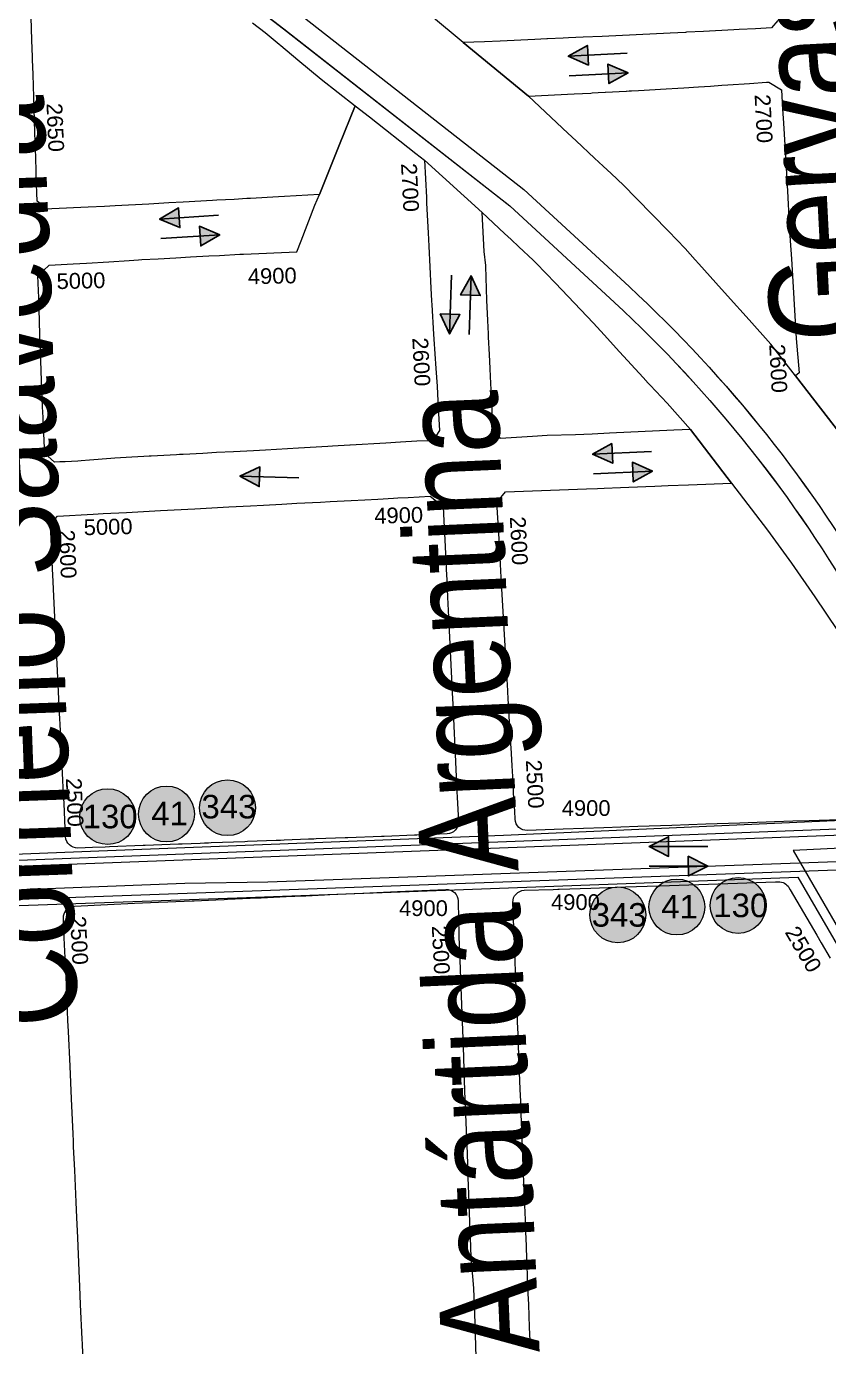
# Model space of a CAD drawing. Header units: millimetres. Extents: x 11558 to 23675, y 49449 to 61482.
# Drawn here: x 15711 to 15915.2, y 56111.9 to 56448 of the extents above; entities that cross this region are included whole.
import ezdxf

# ---------------------------------------------------------------- set-up
doc = ezdxf.new("R2010")
doc.units = ezdxf.units.MM
for name, color, linetype in [('0. plano base - nombres calles', 22, 'Continuous'), ('0. Plano Base - PLANO', 254, 'Continuous'), ('0. Plano base - sentido calles', 253, 'Continuous'), ('0. vias del tren', 252, 'VÍAS'), ('7. puesta en valor CC la lucila', 212, 'Continuous'), ('Linea 343 IDA', 55, 'Continuous'), ('Linea 343 REGRESO', 125, 'Continuous'), ('numeración', 7, 'Continuous')]:
    doc.layers.add(name, color=color, linetype=linetype)
for name, color, linetype, true_color in [('Linea 130 IDA', 7, 'Continuous', 0x26921c), ('Linea 130 REGRESO', 7, 'Continuous', 0x7a5c00), ('Linea 41 Munro', 7, 'Continuous', 0xa3a300), ('Linea 41 San Cristobal', 7, 'Continuous', 0xe67300), ('Linea 707 - ex333', 7, 'Continuous', 0xad002b)]:
    doc.layers.add(name, color=color, linetype=linetype, true_color=true_color)
doc.layers.get('7. puesta en valor CC la lucila').off()
doc.styles.get("Standard").update_dxf_attribs({"font": 'arial.ttf'})
doc.linetypes.add('VÍAS', pattern='A,0.15,[130,ltypeshp.shx,S=0.25,R=0,X=0,Y=0],0.15', length=0.3)

# ---------------------------------------------------------------- blocks, each defined once
blk = doc.blocks.new('MANZANAS')
at = {"layer": '0. Plano Base - PLANO', "color": 0, "linetype": 'VÍAS', "lineweight": 5, "ltscale": 4}
for points in [[(5633392.19, 6179345.26), (5633766.17, 6178972.83), (5633911.62, 6178827.98, 0.101414), (5634043.46, 6178741.38, 0.02134), (5634208.17, 6178683.79), (5634894.89, 6178561.57), (5635134.9, 6178519.11), (5635207, 6178505.64), (5635242.16, 6178496.03, -0.077062), (5635335.8, 6178454.16, 0.007448), (5635399.31, 6178414.39, -0.001689), (5635687.6, 6178238.47), (5636190.29, 6177920.23), (5636600.65, 6177660.36)], [(5633388.52, 6179341.14), (5633762.29, 6178968.93), (5633907.74, 6178824.08, 0.101414), (5634041.43, 6178736.27, 0.02138), (5634206.89, 6178678.43), (5634893.93, 6178556.15), (5635133.92, 6178513.7), (5635205.77, 6178500.27), (5635240.71, 6178490.73, -0.077062), (5635332.82, 6178449.54, 0.007448), (5635396.46, 6178409.69, -0.001689), (5635684.68, 6178233.8), (5636187.35, 6177915.58), (5636597.71, 6177655.71)]]:
    blk.add_lwpolyline(points, format="xyb", dxfattribs=at)
at = {"layer": '0. Plano Base - PLANO', "color": 0, "linetype": 'Continuous', "lineweight": 5}
for points in [[(5635244.59, 6178573.6), (5635244, 6178571.17), (5635240.45, 6178569.09), (5635236.9, 6178567), (5635235.69, 6178566.29), (5635229.02, 6178562.38), (5635225.31, 6178560.21), (5635225.11, 6178560.09), (5635221.72, 6178558.1), (5635214.26, 6178553.75), (5635206.76, 6178549.41), (5635202.56, 6178546.97), (5635199.34, 6178545.11), (5635198.12, 6178544.4), (5635194.69, 6178542.41), (5635194.5, 6178542.3), (5635191.9, 6178540.79), (5635184.28, 6178536.38), (5635180.78, 6178534.35), (5635176.03, 6178531.73), (5635155.5, 6178536.22)], [(5635126.16, 6178511.38), (5635130.15, 6178510.71), (5635134.68, 6178509.73), (5635135.21, 6178509.61), (5635140.76, 6178508.4), (5635148.26, 6178506.77), (5635159.08, 6178504.73), (5635160.1, 6178494.11), (5635161.41, 6178480.49), (5635153.78, 6178475.93), (5635152.45, 6178475.13), (5635146.3, 6178471.5), (5635145.49, 6178471.02), (5635142.74, 6178469.39), (5635138.93, 6178467.13), (5635138.02, 6178466.6), (5635131.55, 6178462.76), (5635128.44, 6178460.91), (5635124.06, 6178458.32), (5635116.6, 6178453.93), (5635114.26, 6178452.56), (5635110.69, 6178450.48), (5635102.65, 6178445.8), (5635101.69, 6178445.24), (5635098.42, 6178445.87), (5635095.29, 6178451.46), (5635094.78, 6178452.37), (5635092.98, 6178455.59), (5635091.12, 6178458.86), (5635088.42, 6178463.72), (5635086.89, 6178466.45), (5635082.68, 6178473.96), (5635080.78, 6178477.35), (5635080.57, 6178477.74), (5635080.45, 6178477.94), (5635078.39, 6178481.62), (5635074.14, 6178489.22)]]:
    blk.add_lwpolyline(points, dxfattribs=at)
for points in [[(5635290.7, 6178496.5), (5635290.23, 6178495.35), (5635280.97, 6178499.65), (5635273.22, 6178502.57), (5635265.46, 6178505.5), (5635261.35, 6178507.05), (5635255.3, 6178509.34), (5635254.01, 6178509.83), (5635250.39, 6178511.21), (5635244.57, 6178513.13), (5635233.55, 6178516.77), (5635233.36, 6178516.83), (5635228.97, 6178518.28), (5635224.83, 6178519.46), (5635222.21, 6178520.19), (5635219.28, 6178521), (5635213.11, 6178522.73), (5635210.33, 6178523.51), (5635197.13, 6178527.21), (5635207.16, 6178533.11), (5635210.82, 6178535.26), (5635211.11, 6178535.43), (5635212.44, 6178536.22), (5635213.96, 6178537.11), (5635214.04, 6178537.16), (5635218.55, 6178539.81), (5635218.67, 6178539.88), (5635219.28, 6178540.24), (5635219.78, 6178540.53), (5635221.28, 6178541.43), (5635227.34, 6178545.04), (5635229.91, 6178546.58), (5635231.2, 6178547.36), (5635234.42, 6178549.28), (5635237.02, 6178550.87), (5635239.5, 6178552.39), (5635240.81, 6178553.19), (5635245.51, 6178556.06), (5635249.22, 6178558.33), (5635249.74, 6178558.64), (5635253.54, 6178558.35), (5635256.01, 6178554.2), (5635257.86, 6178551.08), (5635262.17, 6178543.83), (5635266.75, 6178536.14), (5635271, 6178529.01), (5635273.24, 6178525.26), (5635275.57, 6178521.35), (5635285.99, 6178503.87)], [(5635134.21, 6178389.6), (5635132.99, 6178388.88), (5635129.73, 6178389.81), (5635129.13, 6178390.85), (5635129.05, 6178390.99), (5635125.4, 6178397.31), (5635125.2, 6178397.64), (5635123.81, 6178400.06), (5635120.53, 6178405.75), (5635117.98, 6178410.33), (5635117.16, 6178411.74), (5635116.91, 6178412.17), (5635116.57, 6178412.76), (5635116.26, 6178413.32), (5635111.58, 6178421.69), (5635110.14, 6178424.21), (5635107.34, 6178429.07), (5635108.7, 6178432.82), (5635113.91, 6178435.91), (5635116.84, 6178437.64), (5635121.76, 6178440.56), (5635126.2, 6178443.25), (5635128.24, 6178444.49), (5635128.95, 6178444.92), (5635132.53, 6178447.06), (5635136.44, 6178449.37), (5635139.66, 6178451.27), (5635143.66, 6178453.63), (5635145.98, 6178455), (5635150.49, 6178457.66), (5635150.89, 6178457.9), (5635151.27, 6178458.12), (5635163.07, 6178464.92), (5635162.75, 6178467.91), (5635161.69, 6178477.53), (5635161.41, 6178480.49), (5635160.1, 6178494.11), (5635159.08, 6178504.73), (5635163.62, 6178503.88), (5635168.71, 6178502.92), (5635173.28, 6178502.06), (5635178.38, 6178501.1), (5635181.11, 6178500.59), (5635185.93, 6178492.37), (5635186.66, 6178491.12), (5635190.51, 6178484.55), (5635192.21, 6178481.64), (5635194.87, 6178477.1), (5635197.64, 6178472.38), (5635199.22, 6178469.66), (5635199.78, 6178468.72), (5635203.6, 6178462.32), (5635204.26, 6178461.24), (5635208.15, 6178454.82), (5635210.51, 6178450.95), (5635212.43, 6178447.73), (5635212.56, 6178447.51), (5635216.23, 6178441.24), (5635215.96, 6178438.17), (5635212.41, 6178436.17), (5635208.82, 6178434.03), (5635205.62, 6178432.12), (5635197.8, 6178427.46), (5635197.74, 6178427.43), (5635193.93, 6178425.16), (5635192.92, 6178424.55), (5635186.51, 6178420.73), (5635179.22, 6178416.41), (5635176.6, 6178414.87), (5635172.23, 6178412.3), (5635168.49, 6178410.09), (5635165.49, 6178408.32), (5635161.15, 6178405.77), (5635160.36, 6178405.3), (5635159.73, 6178404.92), (5635154.18, 6178401.64), (5635153.71, 6178401.36), (5635152.56, 6178400.68), (5635149.91, 6178399.12), (5635146.14, 6178396.88), (5635145.32, 6178396.38), (5635140.66, 6178393.47), (5635138.87, 6178392.35), (5635138.18, 6178391.92), (5635135.37, 6178390.28)], [(5635237.99, 6178450.84), (5635230.97, 6178446.59), (5635227.98, 6178448.13), (5635224.87, 6178453.62), (5635221.45, 6178459.49), (5635220.42, 6178461.24), (5635218.63, 6178464.3), (5635216.41, 6178468.1), (5635216.11, 6178468.6), (5635215.96, 6178468.86), (5635214.24, 6178471.8), (5635211.63, 6178476.25), (5635207.4, 6178483.81), (5635207.33, 6178483.93), (5635205.32, 6178486.98), (5635200.28, 6178495.53), (5635207.82, 6178493.42), (5635210.02, 6178492.81), (5635212.6, 6178492.09), (5635217.39, 6178490.75), (5635218.45, 6178490.45), (5635225.19, 6178488.15), (5635229.45, 6178486.64), (5635238.39, 6178483.6), (5635242.22, 6178482.2), (5635247.68, 6178480.19), (5635256.02, 6178477.12), (5635257.84, 6178476.45), (5635258.5, 6178476.2), (5635264.42, 6178474.17), (5635272.81, 6178470.97), (5635269.13, 6178468.83), (5635255, 6178460.6), (5635251.15, 6178458.35), (5635247.5, 6178456.22), (5635241.17, 6178452.76)]]:
    blk.add_lwpolyline(points, close=True, dxfattribs=at)
at = {"layer": '0. Plano Base - PLANO', "color": 0}
for points in [[(5635176.03, 6178531.73), (5635197.13, 6178527.21)], [(5635200.28, 6178495.53), (5635181.11, 6178500.59)], [(5635290.23, 6178495.35), (5635320.74, 6178481.28)], [(5635288.4, 6178463.61), (5635272.81, 6178470.97)]]:
    blk.add_lwpolyline(points, dxfattribs=at)
at = {"layer": '0. Plano Base - PLANO', "color": 0, "linetype": 'Continuous', "lineweight": 5}
for points in [[(5635352.3, 6178400.27), (5635345.57, 6178396.47), (5635341.91, 6178394.41), (5635337.9, 6178392.15), (5635336.01, 6178391.09), (5635332.02, 6178388.83), (5635330.2, 6178387.81), (5635322.65, 6178383.55), (5635315.12, 6178379.31), (5635307.52, 6178375.02), (5635300, 6178370.78), (5635291.01, 6178365.71), (5635283.03, 6178361.21, -0.407446), (5635278.98, 6178362.29), (5635277.91, 6178364.09), (5635275.55, 6178368.06), (5635275.43, 6178368.27), (5635274.09, 6178370.52), (5635271.99, 6178374.05), (5635269.63, 6178378.01), (5635269.23, 6178378.68), (5635265.52, 6178384.92), (5635265.17, 6178385.51), (5635263.27, 6178388.71), (5635261.38, 6178391.89), (5635260.83, 6178392.82), (5635258.37, 6178396.95), (5635256.35, 6178400.34), (5635251.9, 6178407.83), (5635247.48, 6178415.27), (5635243.11, 6178422.61), (5635239.69, 6178428.36), (5635237.64, 6178431.79), (5635237.72, 6178432.14), (5635238.34, 6178435.12), (5635256.33, 6178445.36), (5635258.73, 6178446.72), (5635260.22, 6178447.57), (5635263.82, 6178449.62), (5635269.46, 6178452.83), (5635271.41, 6178453.95), (5635274.37, 6178455.63), (5635278.89, 6178458.2), (5635288.4, 6178463.61), (5635302.02, 6178457.18), (5635311.32, 6178452.54), (5635320.53, 6178447.74), (5635329.66, 6178442.77)], [(5635344.43, 6178244.73), (5635341.86, 6178249.23), (5635339, 6178254.25), (5635337.59, 6178256.73), (5635335.45, 6178260.47), (5635334.01, 6178262.99), (5635333.81, 6178263.35), (5635333.3, 6178264.24), (5635331.56, 6178267.28), (5635328.92, 6178271.91), (5635328.29, 6178273.02), (5635324.59, 6178279.51), (5635320.44, 6178286.78), (5635316.79, 6178293.18), (5635316.14, 6178294.33), (5635313.36, 6178299.19), (5635311.79, 6178301.95), (5635307.56, 6178309.36), (5635304.95, 6178313.94), (5635304.87, 6178314.08), (5635303.31, 6178316.81), (5635303.12, 6178317.14), (5635299.33, 6178323.8), (5635298.94, 6178324.46), (5635297.11, 6178327.68), (5635295.51, 6178330.49), (5635294.54, 6178332.18), (5635288.24, 6178343.23, -0.415881), (5635289.37, 6178347.33), (5635295.78, 6178350.93), (5635296.83, 6178351.52), (5635297.1, 6178351.68), (5635304.13, 6178355.63), (5635307.97, 6178357.8), (5635311.86, 6178359.99), (5635319.09, 6178364.06), (5635319.44, 6178364.25), (5635334.54, 6178372.75), (5635345.13, 6178378.72), (5635345.76, 6178379.07, -0.27532), (5635348.83, 6178378.99), (5635349.4, 6178378.63), (5635357.9, 6178373.28), (5635360.71, 6178371.51), (5635362.58, 6178370.33), (5635366.43, 6178367.91)], [(5635246.29, 6178186.99), (5635242.86, 6178192.93), (5635242.7, 6178193.21), (5635242.33, 6178193.84), (5635242.23, 6178194.01), (5635237.79, 6178201.69), (5635235.52, 6178205.63), (5635233.52, 6178209.09), (5635229.29, 6178216.41), (5635226.72, 6178220.87), (5635224.74, 6178224.29), (5635220.69, 6178231.3), (5635217.7, 6178236.47), (5635216.97, 6178237.74), (5635216.04, 6178239.35), (5635211.58, 6178247.08), (5635207.39, 6178254.32), (5635203.01, 6178261.91), (5635201.6, 6178264.34), (5635200.4, 6178266.43), (5635198.76, 6178269.26), (5635198.47, 6178269.76), (5635197.01, 6178272.3), (5635191.06, 6178282.59), (5635188.56, 6178286.91, -0.41402), (5635189.66, 6178291.01), (5635196.88, 6178295.19), (5635202.85, 6178298.65), (5635208.19, 6178301.73), (5635210.24, 6178302.91), (5635215.59, 6178305.99), (5635216.03, 6178306.24), (5635220.78, 6178308.99), (5635222.66, 6178310.07), (5635223.3, 6178310.44), (5635223.39, 6178310.5), (5635230.1, 6178314.37), (5635230.83, 6178314.79), (5635236.34, 6178317.98), (5635238.26, 6178319.08), (5635240.66, 6178320.47), (5635244.78, 6178322.85), (5635245.96, 6178323.53), (5635251.33, 6178326.64), (5635253.24, 6178327.74), (5635260.91, 6178332.17), (5635271.58, 6178338.33, -0.422024), (5635275.71, 6178337.17), (5635277.98, 6178332.99), (5635279.65, 6178329.91), (5635280.05, 6178329.21), (5635282.15, 6178325.48), (5635283.03, 6178323.96), (5635285.32, 6178319.93), (5635289.73, 6178312.15), (5635293.92, 6178304.77), (5635298.14, 6178297.33), (5635300.56, 6178293.06), (5635302.41, 6178289.82), (5635307.32, 6178281.17), (5635311.58, 6178273.66), (5635312.25, 6178272.48), (5635313.84, 6178269.68), (5635315.9, 6178266.04), (5635317.47, 6178263.28), (5635317.55, 6178263.14), (5635317.9, 6178262.51), (5635320.38, 6178258.16), (5635324.63, 6178251.49), (5635328.98, 6178243.74), (5635333.29, 6178236.06)]]:
    blk.add_lwpolyline(points, format="xyb", dxfattribs=at)
blk.add_lwpolyline([(5635179.5, 6178305.58), (5635175.24, 6178312.89), (5635173.2, 6178316.41), (5635172.2, 6178318.12), (5635168.84, 6178323.89), (5635167.06, 6178326.94), (5635164.96, 6178330.55), (5635164.44, 6178331.43), (5635160, 6178339.05), (5635157.28, 6178343.72), (5635155.74, 6178346.36), (5635151.33, 6178353.93), (5635147.72, 6178360.12), (5635146.73, 6178361.82), (5635145.1, 6178364.62), (5635139.37, 6178374.46), (5635140, 6178377.07), (5635147.83, 6178381.69), (5635150.08, 6178383.02), (5635155.21, 6178386.04), (5635162.65, 6178390.42), (5635170.18, 6178394.86), (5635177.66, 6178399.27), (5635182.42, 6178402.07), (5635185.24, 6178403.74), (5635189.25, 6178406.1), (5635192.59, 6178408.07), (5635197.8, 6178411.14), (5635199.91, 6178412.38), (5635204.5, 6178415.09), (5635207.51, 6178416.87), (5635210.34, 6178418.53), (5635213.79, 6178420.56), (5635214.78, 6178421.15), (5635217.01, 6178422.46), (5635221.84, 6178425.31), (5635226.04, 6178424.5), (5635227.03, 6178422.81), (5635231.14, 6178415.74), (5635233.16, 6178412.28), (5635233.63, 6178411.47), (5635234.07, 6178410.71), (5635235.49, 6178408.27), (5635237.64, 6178404.57), (5635241.93, 6178397.2), (5635246.31, 6178389.68), (5635250.72, 6178382.11), (5635251.29, 6178381.13), (5635255.12, 6178374.55), (5635256.83, 6178371.61), (5635262.62, 6178361.66), (5635263.32, 6178360.47), (5635266.43, 6178355.11, -0.417087), (5635265.32, 6178350.99), (5635258.6, 6178347.17), (5635258.13, 6178346.9), (5635251.38, 6178343.06), (5635250.82, 6178342.74), (5635243.36, 6178338.49), (5635242.75, 6178338.15), (5635236.33, 6178334.5), (5635235.85, 6178334.22), (5635235.31, 6178333.92), (5635234.62, 6178333.53), (5635229.23, 6178330.45), (5635228.44, 6178330), (5635227.51, 6178329.48), (5635221.14, 6178325.86), (5635220.56, 6178325.52), (5635213.13, 6178321.3), (5635212.47, 6178320.92), (5635211.64, 6178320.45), (5635210.64, 6178319.88), (5635206.69, 6178317.63), (5635206.61, 6178317.59), (5635205.85, 6178317.16), (5635202.14, 6178315.04), (5635198.48, 6178312.96), (5635198.01, 6178312.69), (5635190.57, 6178308.46), (5635189.64, 6178307.93), (5635186.84, 6178306.34), (5635183.58, 6178304.48, -0.411207)], format="xyb", close=True, dxfattribs=at)
blk = doc.blocks.new('41 munro')
at = {"layer": 'Linea 41 Munro', "lineweight": 211, "true_color": 0xededed}
h = blk.add_hatch(color=7, dxfattribs=at)
h.dxf.hatch_style = 1
edge = h.paths.add_edge_path()
edge.add_arc((0, 0), 7.11, 0, 360)
at = {"layer": 'Linea 41 Munro', "lineweight": 9}
blk.add_circle((0, 0), 7.11, dxfattribs=at)
at = {"layer": 'Linea 41 Munro', "color": 188, "lineweight": 211, "true_color": 0x0a090b, "insert": (-3.86, 3.14), "char_height": 6, "attachment_point": 1}
blk.add_mtext_dynamic_manual_height_columns('{\\C256;41}', width=6.7534, gutter_width=12.5, heights=[0], dxfattribs=at)
blk = doc.blocks.new('41 san crist')
at = {"layer": 'Linea 41 San Cristobal', "lineweight": 211, "true_color": 0xededed}
h = blk.add_hatch(color=7, dxfattribs=at)
h.dxf.hatch_style = 1
edge = h.paths.add_edge_path()
edge.add_arc((0, 0), 7.11, 0, 360)
at = {"layer": 'Linea 41 San Cristobal', "lineweight": 9}
blk.add_circle((0, 0), 7.11, dxfattribs=at)
at = {"layer": 'Linea 41 San Cristobal', "color": 188, "lineweight": 211, "true_color": 0x0a090b, "insert": (-3.99, 3.09), "char_height": 6, "attachment_point": 1}
blk.add_mtext_dynamic_manual_height_columns('{\\C256;41}', width=12.6335, gutter_width=12.5, heights=[0], dxfattribs=at)
blk = doc.blocks.new('130 ida')
at = {"layer": 'Linea 130 IDA', "lineweight": 211, "true_color": 0xededed}
h = blk.add_hatch(color=7, dxfattribs=at)
h.dxf.hatch_style = 1
edge = h.paths.add_edge_path()
edge.add_arc((0, 0), 7.11, 0, 360)
at = {"layer": 'Linea 130 IDA', "lineweight": 9}
blk.add_circle((0, 0), 7.11, dxfattribs=at)
at = {"layer": 'Linea 130 IDA', "lineweight": 211, "insert": (-6.31, 3.02), "char_height": 6, "attachment_point": 1}
blk.add_mtext_dynamic_manual_height_columns('130', width=19.512, gutter_width=12.5, heights=[0], dxfattribs=at)
blk = doc.blocks.new('130 vuelta')
at = {"layer": 'Linea 130 REGRESO', "lineweight": 211, "true_color": 0xededed}
h = blk.add_hatch(color=7, dxfattribs=at)
h.dxf.hatch_style = 1
edge = h.paths.add_edge_path()
edge.add_arc((0, 0), 7.11, 0, 360)
at = {"layer": 'Linea 130 REGRESO', "lineweight": 9}
blk.add_circle((0, 0), 7.11, dxfattribs=at)
at = {"layer": 'Linea 130 REGRESO', "lineweight": 211, "insert": (-6.36, 3.02), "char_height": 6, "attachment_point": 1}
blk.add_mtext_dynamic_manual_height_columns('130', width=7.0238, gutter_width=12.5, heights=[0], dxfattribs=at)
blk = doc.blocks.new('343 ida')
at = {"layer": 'Linea 343 IDA', "lineweight": 211, "true_color": 0xededed}
h = blk.add_hatch(color=7, dxfattribs=at)
h.dxf.hatch_style = 1
edge = h.paths.add_edge_path()
edge.add_arc((0, 0), 7.11, 0, 360)
at = {"layer": 'Linea 343 IDA', "lineweight": 15}
blk.add_circle((0, 0), 7.11, dxfattribs=at)
at = {"layer": 'Linea 343 IDA', "lineweight": 211, "insert": (-6.63, 3.28), "char_height": 6, "attachment_point": 1}
blk.add_mtext_dynamic_manual_height_columns('343', width=12.2859, gutter_width=12.5, heights=[0], dxfattribs=at)
blk = doc.blocks.new('343 vuelta')
at = {"layer": 'Linea 343 REGRESO', "lineweight": 211, "true_color": 0xededed}
h = blk.add_hatch(color=7, dxfattribs=at)
h.dxf.hatch_style = 1
edge = h.paths.add_edge_path()
edge.add_arc((0, 0), 7.11, 0, 360)
at = {"layer": 'Linea 343 REGRESO', "lineweight": 9}
blk.add_circle((0, 0), 7.11, dxfattribs=at)
at = {"layer": 'Linea 343 REGRESO', "lineweight": 211, "insert": (-6.65, 3), "char_height": 6, "attachment_point": 1}
blk.add_mtext_dynamic_manual_height_columns('343', width=15.8095, gutter_width=12.5, heights=[0], dxfattribs=at)

msp = doc.modelspace()

# ---------------------------------------------------------------- hatches: boundary and pattern name
at = {"layer": '0. Plano base - sentido calles', "linetype": 'Continuous', "lineweight": 25, "ltscale": 2, "true_color": 0x1a1a1a}
h = msp.add_hatch(color=250, dxfattribs=at)
h.dxf.hatch_style = 1
h.paths.add_polyline_path([(15848.96, 56440.42), (15854.08, 56438.17), (15853.96, 56440.67)])
h.paths.add_polyline_path([(15848.96, 56440.42), (15853.96, 56440.67), (15853.84, 56443.16)])
h = msp.add_hatch(color=250, dxfattribs=at)
h.dxf.hatch_style = 1
h.paths.add_polyline_path([(15864.19, 56436.16), (15859.07, 56438.41), (15859.19, 56435.91)])
h.paths.add_polyline_path([(15864.19, 56436.16), (15859.19, 56435.91), (15859.32, 56433.42)])
h = msp.add_hatch(color=250, dxfattribs=at)
h.dxf.hatch_style = 1
h.paths.add_polyline_path([(15744.96, 56398.96), (15750.11, 56396.79), (15749.95, 56399.28)])
h.paths.add_polyline_path([(15744.96, 56398.96), (15749.95, 56399.28), (15749.79, 56401.78)])
h = msp.add_hatch(color=250, dxfattribs=at)
h.dxf.hatch_style = 1
h.paths.add_polyline_path([(15760.25, 56394.93), (15755.1, 56397.11), (15755.26, 56394.61)])
h.paths.add_polyline_path([(15760.25, 56394.93), (15755.26, 56394.61), (15755.42, 56392.12)])
h = msp.add_hatch(color=250, dxfattribs=at)
h.dxf.hatch_style = 1
h.paths.add_polyline_path([(15824.23, 56384.53), (15821.56, 56379.62), (15824.06, 56379.54)])
h.paths.add_polyline_path([(15824.23, 56384.53), (15824.06, 56379.54), (15826.55, 56379.45)])
h = msp.add_hatch(color=250, dxfattribs=at)
h.dxf.hatch_style = 1
h.paths.add_polyline_path([(15818.72, 56369.71), (15821.39, 56374.62), (15818.89, 56374.71)])
h.paths.add_polyline_path([(15818.72, 56369.71), (15818.89, 56374.71), (15816.39, 56374.8)])
h = msp.add_hatch(color=250, dxfattribs=at)
h.dxf.hatch_style = 1
h.paths.add_polyline_path([(15855.17, 56339.05), (15860.29, 56336.79), (15860.17, 56339.29)])
h.paths.add_polyline_path([(15855.17, 56339.05), (15860.17, 56339.29), (15860.05, 56341.79)])
h = msp.add_hatch(color=250, dxfattribs=at)
h.dxf.hatch_style = 1
h.paths.add_polyline_path([(15765.4, 56333.51), (15770.32, 56330.85), (15770.4, 56333.35)])
h.paths.add_polyline_path([(15765.4, 56333.51), (15770.4, 56333.35), (15770.48, 56335.85)])
h = msp.add_hatch(color=250, dxfattribs=at)
h.dxf.hatch_style = 1
h.paths.add_polyline_path([(15870.4, 56334.78), (15865.28, 56337.04), (15865.4, 56334.54)])
h.paths.add_polyline_path([(15870.4, 56334.78), (15865.4, 56334.54), (15865.52, 56332.04)])
h = msp.add_hatch(color=250, dxfattribs=at)
h.dxf.hatch_style = 1
h.paths.add_polyline_path([(15869.52, 56239.18), (15874.52, 56236.69), (15874.52, 56239.19)])
h.paths.add_polyline_path([(15869.52, 56239.18), (15874.52, 56239.19), (15874.51, 56241.69)])
h = msp.add_hatch(color=250, dxfattribs=at)
h.dxf.hatch_style = 1
h.paths.add_polyline_path([(15884.53, 56234.2), (15879.52, 56236.7), (15879.53, 56234.2)])
h.paths.add_polyline_path([(15884.53, 56234.2), (15879.53, 56234.2), (15879.53, 56231.7)])

# ---------------------------------------------------------------- linework, layer by layer
at = {"layer": '0. Plano base - sentido calles', "color": 250, "linetype": 'Continuous', "lineweight": 25, "ltscale": 2, "true_color": 0x1a1a1a}
for points in [[(15863.95, 56441.15), (15848.96, 56440.42), (15853.84, 56443.16), (15854.08, 56438.17), (15848.96, 56440.42)], [(15849.21, 56435.43), (15864.19, 56436.16), (15859.32, 56433.42), (15859.07, 56438.41), (15864.19, 56436.16)], [(15759.93, 56399.92), (15744.96, 56398.96), (15749.79, 56401.78), (15750.11, 56396.79), (15744.96, 56398.96)], [(15745.28, 56393.97), (15760.25, 56394.93), (15755.42, 56392.12), (15755.1, 56397.11), (15760.25, 56394.93)], [(15819.23, 56384.7), (15818.72, 56369.71), (15816.39, 56374.8), (15821.39, 56374.62), (15818.72, 56369.71)], [(15823.71, 56369.54), (15824.23, 56384.53), (15826.55, 56379.45), (15821.56, 56379.62), (15824.23, 56384.53)], [(15870.15, 56339.78), (15855.17, 56339.05), (15860.05, 56341.79), (15860.29, 56336.79), (15855.17, 56339.05)], [(15780.4, 56333.03), (15765.4, 56333.51), (15770.48, 56335.85), (15770.32, 56330.85), (15765.4, 56333.51)], [(15855.42, 56334.05), (15870.4, 56334.78), (15865.52, 56332.04), (15865.28, 56337.04), (15870.4, 56334.78)], [(15884.52, 56239.2), (15869.52, 56239.18), (15874.51, 56241.69), (15874.52, 56236.69), (15869.52, 56239.18)], [(15869.53, 56234.18), (15884.53, 56234.2), (15879.53, 56231.7), (15879.52, 56236.7), (15884.53, 56234.2)]]:
    msp.add_lwpolyline(points, dxfattribs=at)
at = {"layer": '0. vias del tren', "color": 252, "lineweight": 13, "ltscale": 2}
for points in [[(14648.86, 57861.66), (14769.24, 57483.68), (14831.53, 57288.08, 0.101414), (14909.68, 57148.53, 0.02138), (15029.84, 57020.92), (15583.14, 56595.67), (15776.52, 56447.35), (15834.1, 56402.31), (15860.7, 56377.73, -0.077062), (15923.44, 56298.72, 0.007448), (15961.55, 56234.01, -0.001689), (16136.22, 55945.05), (16435.57, 55430.93), (16679.91, 55011.13)], [(14654.1, 57863.33), (14774.48, 57485.35), (14836.77, 57289.75, 0.101414), (14913.84, 57152.12, 0.02134), (15033.44, 57025.08), (15586.49, 56600.03), (15779.89, 56451.7), (15837.66, 56406.5), (15864.43, 56381.77, -0.077062), (15928.22, 56301.44, 0.007448), (15966.25, 56236.87, -0.001689), (16140.96, 55947.85), (16440.33, 55433.7), (16684.66, 55013.9)]]:
    msp.add_lwpolyline(points, format="xyb", dxfattribs=at)
at = {"layer": 'Linea 130 IDA', "lineweight": 15}
msp.add_lwpolyline([(14101.84, 57694.45), (14172.88, 57438.33), (14215.88, 57286.45), (14299.36, 56981.16), (14332.43, 56865.35), (14392.95, 56657.69), (14408.52, 56602.73), (14438.2, 56497.4), (14424.87, 56302.33), (14760.27, 56278.65), (14909.39, 56268.92), (15072.38, 56257.85), (15174.63, 56250.73), (15289.92, 56242.57), (15331.75, 56230.08), (15381.49, 56215.58), (15524.26, 56220.83), (15624.41, 56224.95), (15751.39, 56229.84), (15772.5, 56230.17), (15997.99, 56238.27), (16053.09, 56142.08), (16105.97, 56053.89)], dxfattribs=at)
at = {"layer": 'Linea 130 REGRESO', "lineweight": 15}
msp.add_lwpolyline([(16752.49, 56289.04), (16481.81, 56274.73), (16322.3, 56266.32), (16220.24, 56260.82), (16130.4, 56255.37), (16064.78, 56252.16), (15997.18, 56249.26), (15832.46, 56241.99), (15731.67, 56238.1), (15551.79, 56231.04), (15491.04, 56228.95), (15385.45, 56224.94), (15337.53, 56238.88), (15298.28, 56250.96), (15156.79, 56260.34), (15080.61, 56265.7), (14981.57, 56272.3), (14901.7, 56277.59), (14788.1, 56285.07), (14495.76, 56304.94)], dxfattribs=at)
at = {"layer": 'Linea 343 IDA', "lineweight": 15}
msp.add_lwpolyline([(16737.86, 56281.33), (16170.58, 56253.04), (15929.95, 56242.47), (15488.78, 56225.83), (15385.11, 56222.27), (15297.78, 56247.53), (14931.29, 56271.91), (14766.06, 56283.06), (14584.22, 56295.2), (14431.39, 56305.13), (14388.53, 56311.75), (14307.9, 56316.86), (14207.95, 56680.09), (13936.73, 56596.24)], dxfattribs=at)
at = {"layer": 'Linea 343 REGRESO', "lineweight": 15}
msp.add_lwpolyline([(14068.31, 56244.62), (14312.24, 56307.87), (14426.54, 56299.69), (14692.99, 56279.99), (15018.58, 56258.33), (15289.75, 56239.59), (15381.01, 56212.61), (15767.08, 56226.21), (15907.43, 56231.38), (16078.38, 55936.88), (16296.29, 55944.26), (16287.92, 56103.84), (16771.98, 56121.61)], dxfattribs=at)
at = {"layer": 'Linea 41 Munro', "lineweight": 15}
msp.add_lwpolyline([(14524.44, 57683.28), (14442.32, 57657.37), (14522.09, 57371.6), (14224.16, 57288.35), (14292.71, 57047.46), (14359.83, 56804.82), (14419.25, 56590.15), (14446.79, 56492.79), (14433.63, 56306.35), (14762.51, 56284.84), (15297.8, 56248.83), (15385.24, 56223.33), (16032.78, 56248.1), (16758.65, 56286.58)], dxfattribs=at)
at = {"layer": 'Linea 41 San Cristobal', "lineweight": 15}
msp.add_lwpolyline([(16676.89, 55966.27), (16516, 55959.55), (16408.43, 55954.98), (16294.49, 55950.4), (16163.97, 55945.79), (15995.32, 56236.01), (15380.96, 56213.9), (15289.72, 56241.17), (14693.23, 56282.54), (14422.52, 56301.5), (14436.52, 56497.27), (14391.33, 56657.14), (14330.32, 56864.83), (14297.16, 56980.55), (14213.56, 57286.05), (14170.72, 57437.63), (14564.68, 57565.26), (14649.96, 57299.71)], dxfattribs=at)
at = {"layer": 'Linea 707 - ex333', "lineweight": 15}
msp.add_lwpolyline([(16737.02, 56278.82), (15906.22, 56238.18), (16063.64, 55966.07)], dxfattribs=at)

# ---------------------------------------------------------------- block references
at = {"layer": '0. Plano Base - PLANO', "color": 28, "lineweight": 5, "true_color": 0x0d0d0d, "rotation": 332.5463477508169}
msp.add_blockref('MANZANAS', (-7833237.48, -2828296.13), dxfattribs=at)
at = {"layer": '7. puesta en valor CC la lucila', "color": 250, "lineweight": 30, "rotation": 332.5463477508169}
msp.add_blockref('MANZANAS', (-7833237.48, -2828296.13), dxfattribs=at)
at = {"layer": 'Linea 130 IDA', "lineweight": 15}
msp.add_blockref('130 ida', (15892.19, 56224.19), dxfattribs=at)
at = {"layer": 'Linea 130 REGRESO', "lineweight": 15}
msp.add_blockref('130 vuelta', (15731.73, 56246.81), dxfattribs=at)
at = {"layer": 'Linea 343 IDA', "lineweight": 15}
for name, p in [('343 ida', (15762.23, 56249.07)), ('343 vuelta', (15861.58, 56221.79))]:
    msp.add_blockref(name, p, dxfattribs=at)
at = {"layer": 'Linea 41 Munro', "color": 188, "lineweight": 15, "true_color": 0x0a090b}
msp.add_blockref('41 munro', (15746.7, 56247.47), dxfattribs=at)
at = {"layer": 'Linea 41 San Cristobal', "color": 188, "lineweight": 15, "true_color": 0x0a090b}
msp.add_blockref('41 san crist', (15876.61, 56223.8), dxfattribs=at)

# ---------------------------------------------------------------- texts
at = {"layer": '0. plano base - nombres calles', "color": 250, "lineweight": 15, "true_color": 0x1a1a1a, "char_height": 25, "attachment_point": 1}
for s, insert, rotation in [('{\\fArial Narrow|b0|i0|c0|p34;Gervasio Méndez}', (15900.64, 56367.11), 92.9567), ('{\\fArial Narrow|b0|i0|c0|p34;Cornelio Saavedra}', (15699.17, 56192.66), 92.1074), ('{\\fArial Narrow|b0|i0|c0|p34;Antártida Argentina}', (15816.7, 56109.43), 92.5008)]:
    msp.add_mtext_dynamic_manual_height_columns(s, width=329.255, gutter_width=12.5, heights=[0], dxfattribs=dict(at, insert=insert, rotation=rotation))
at = {"layer": 'numeración', "color": 251, "true_color": 0x606162, "char_height": 4, "attachment_point": 1}
for s, insert, rotation in [('\\pt12;2650', (15720.15, 56428.56), 272.4527), ('2700', (15900.39, 56430.81), 272.9402), ('2700', (15810.39, 56413.29), 272.9402), ('5000', (15718.67, 56385.11), 1.3691), ('4900', (15767.36, 56386.32), 1.3691), ('2600', (15813.26, 56368.89), 272.9402), ('2600', (15904.11, 56367.22), 272.9402), ('4900', (15799.54, 56325.38), 1.3691), ('5000', (15725.58, 56322.45), 1.3691), ('2600', (15838.08, 56323.34), 272.9402), ('\\pt12;2600', (15723.3, 56319.93), 272.4527), ('2500', (15842.17, 56261.39), 272.9402), ('\\pt12;2500', (15725.07, 56256.73), 272.4527), ('2500', (15726.16, 56221.6), 272.9402), ('2500', (15818.22, 56219.17), 272.9402), ('2500', (15907.43, 56219.42), 300.1722)]:
    msp.add_mtext_dynamic_manual_height_columns(s, width=16.0314, gutter_width=12.5, heights=[0], dxfattribs=dict(at, insert=insert, rotation=rotation))
for insert in [(15847.3, 56250.99), (15844.58, 56227.04), (15805.89, 56225.5)]:
    msp.add_mtext_dynamic_manual_height_columns('4900', width=16.0314, gutter_width=12.5, heights=[0], dxfattribs=dict(at, insert=insert))

doc.saveas('drawing.dxf')
